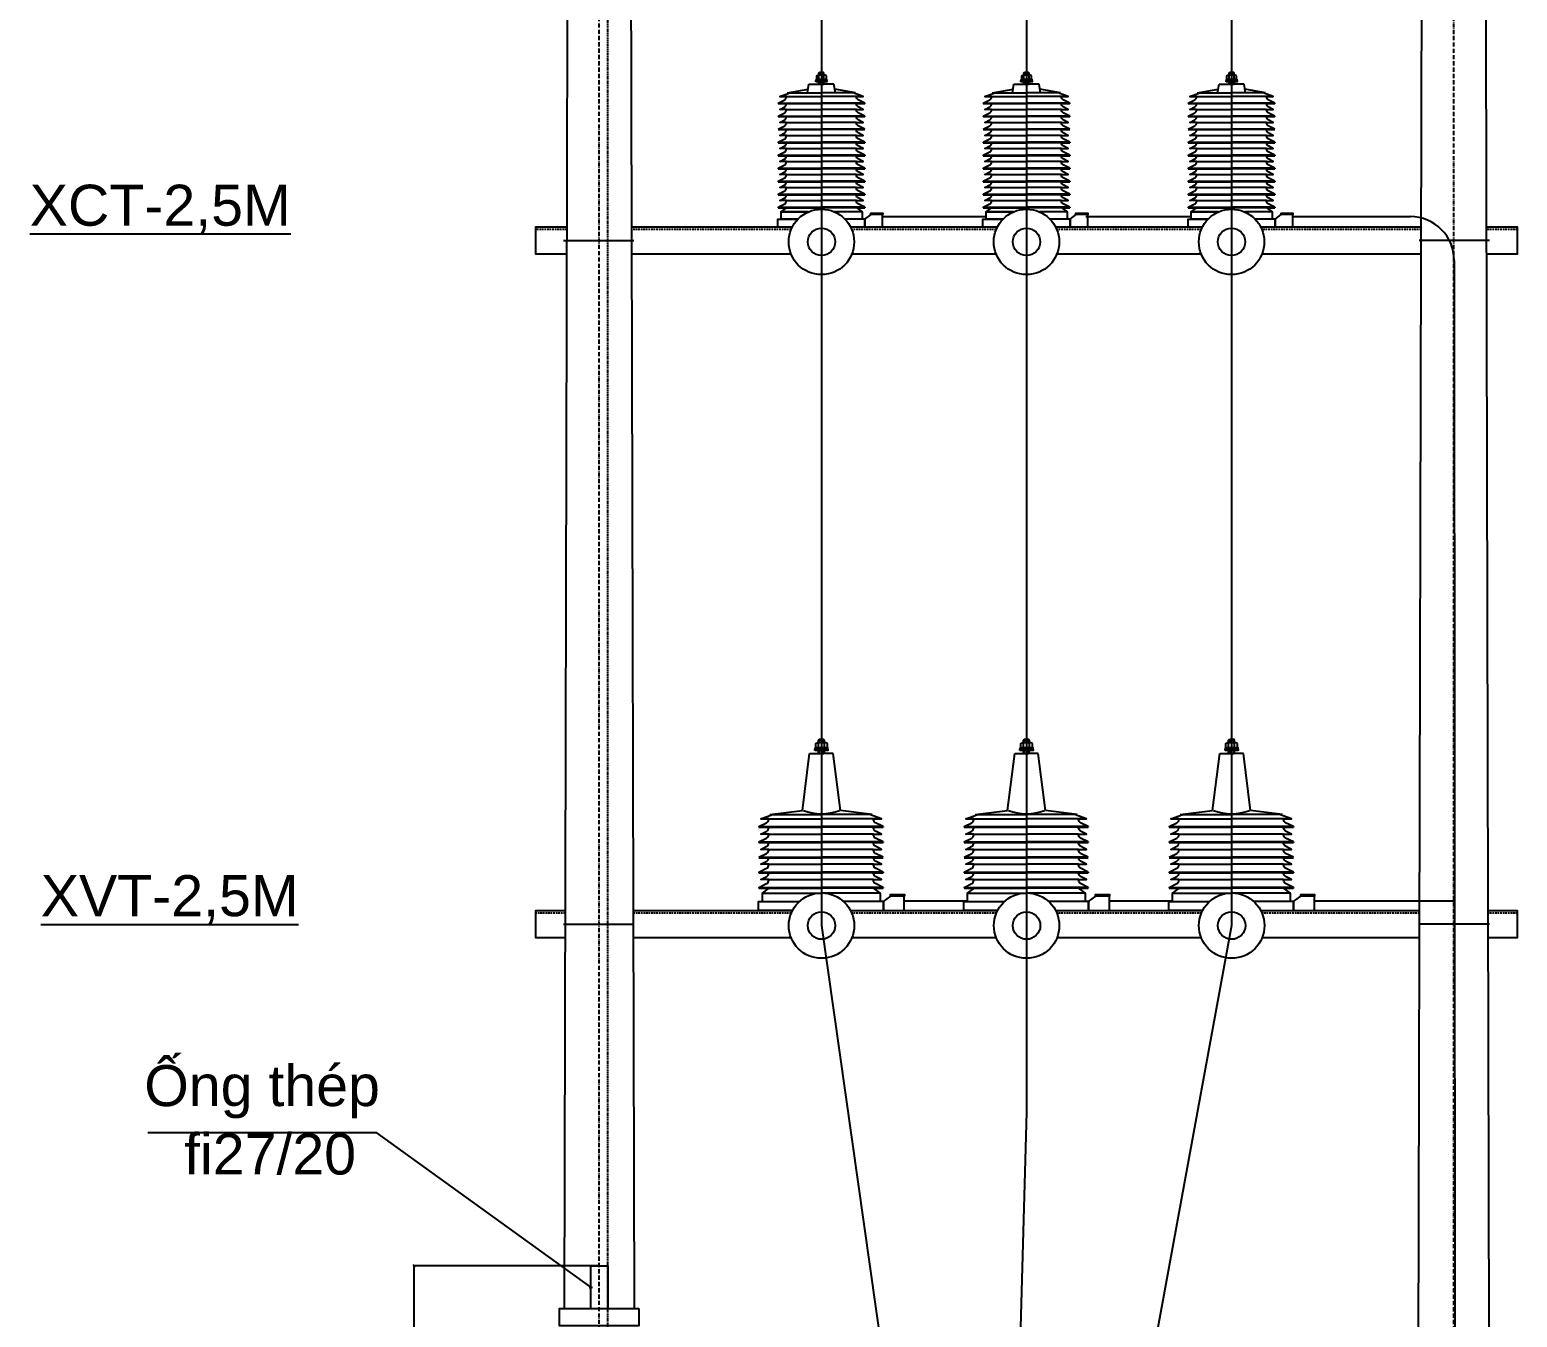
# Model space of a CAD drawing. Header units: inches. Extents: x -246336 to 136055, y -106871 to 69513.
# Drawn here: x -126049 to -121697, y 11047 to 14813 of the extents above; entities that cross this region are included whole.
import ezdxf

# ---------------------------------------------------------------- set-up
doc = ezdxf.new("R2010")
doc.units = ezdxf.units.IN
doc.header["$MEASUREMENT"] = 0
for name, pattern in [('ACAD_ISO10W100', [18.5, 12, -3, 0.5, -3]), ('DASHED', [0.75, 0.5, -0.25]), ('DASHEDX2', [1.5, 1, -0.5])]:
    doc.linetypes.add(name, pattern=pattern)
for name, color, linetype in [('D-XA', 7, 'Continuous'), ('XA-TT1', 7, 'Continuous'), ('XA-TT2', 7, 'Continuous')]:
    doc.layers.add(name, color=color, linetype=linetype)
doc.styles.add('VU', font='arial.ttf', dxfattribs={"height": 12})
doc.linetypes.add('BATTING', pattern='A,0.0001,-0.1,[134,ltypeshp.shx,S=0.1,R=0,X=-0.1,Y=0],-0.2,[134,ltypeshp.shx,S=0.1,R=180,X=0.1,Y=0],-0.1', length=0.4001)
doc.dimstyles.new('TL1-10', dxfattribs={"dimtxt": 14, "dimasz": 7, "dimexe": 0, "dimexo": 0, "dimgap": 2, "dimtad": 1, "dimdec": 0, "dimlfac": 10, "dimzin": 9, "dimdsep": 46, "dimtxsty": 'VU', "dimblk": 'OBLIQUE', "dimcen": 2, "dimclrd": 4, "dimclre": 4, "dimclrt": 7, "dimadec": 0, "dimazin": 0, "dimtfac": 1, "dimtdec": 0, "dimtix": 1, "dimtmove": 2, "dimatfit": 3, "dimldrblk": 'OBLIQUE', "dimfxl": 1, "dimtolj": 1, "dimtzin": 9, "dimarcsym": 0})

# ---------------------------------------------------------------- blocks, each defined once
blk = doc.blocks.new('ti')
at = {"color": 8}
for points in [[(40318.69, -6090.29), (40318.69, -6089.59)], [(40318.69, -6092.89), (40318.69, -6092.18)], [(40320.17, -6090.29), (40320.17, -6089.59)], [(40320.17, -6092.89), (40320.17, -6092.18)]]:
    blk.add_lwpolyline(points, dxfattribs=at)
at = {"color": 8, "ltscale": 5}
for radius in [9.57, 4.01]:
    blk.add_circle((40319.43, -6139.02), radius, dxfattribs=at)
at = {"layer": 'D-XA', "color": 8}
for p, q in [((40317.94, -6090.42), (40318.36, -6090.29)), ((40317.94, -6091.4), (40318.36, -6091.54)), ((40318.69, -6089.59), (40318.89, -6089.39)), ((40318.69, -6089.59), (40320.17, -6089.59)), ((40318.69, -6091.27), (40318.69, -6090.42)), ((40318.69, -6092.89), (40320.17, -6092.89)), ((40318.89, -6089.39), (40319.96, -6089.39)), ((40318.89, -6089.39), (40318.89, -6090.29)), ((40318.89, -6092.18), (40318.89, -6092.89)), ((40320.17, -6089.59), (40319.96, -6089.39)), ((40319.96, -6089.39), (40319.96, -6090.29)), ((40319.96, -6092.18), (40319.96, -6092.89)), ((40320.17, -6091.27), (40320.17, -6090.42)), ((40320.91, -6090.42), (40320.5, -6090.29)), ((40320.91, -6091.4), (40320.5, -6091.54))]:
    blk.add_line(p, q, dxfattribs=at)
for points in [[(40317.81, -6091.54), (40317.81, -6091.86), (40321.05, -6091.86), (40321.05, -6091.54)], [(40317.81, -6092.18), (40317.81, -6091.86), (40321.05, -6091.86), (40321.05, -6092.18)]]:
    blk.add_lwpolyline(points, close=True, dxfattribs=at)
for points in [[(40317.94, -6091.4), (40320.91, -6091.4), (40320.91, -6090.42)], [(40317.94, -6090.42), (40317.94, -6091.4)], [(40320.5, -6090.29), (40318.36, -6090.29)], [(40320.5, -6091.54), (40318.36, -6091.54)]]:
    blk.add_lwpolyline(points, dxfattribs=at)
at = {"layer": 'XA-TT1', "color": 8, "linetype": 'Continuous'}
for points in [[(40315.32, -6095.43), (40315.77, -6092.89)], [(40315.77, -6092.89), (40319.43, -6092.89)], [(40323.09, -6092.89), (40319.43, -6092.89)], [(40323.53, -6095.43), (40323.09, -6092.89)], [(40307.22, -6096.46), (40319.43, -6096.46)], [(40309.49, -6095.43), (40315.52, -6094.31)], [(40309.49, -6095.43), (40319.43, -6095.43)], [(40329.36, -6095.43), (40319.43, -6095.43)], [(40331.63, -6096.46), (40319.43, -6096.46)], [(40329.36, -6095.43), (40323.33, -6094.31)], [(40306.77, -6098.42), (40306.77, -6098.57)], [(40306.77, -6098.42), (40319.43, -6098.42)], [(40309.18, -6098.57), (40306.77, -6098.57)], [(40306.77, -6098.57), (40319.43, -6098.57)], [(40309.18, -6100.27), (40319.43, -6100.27)], [(40332.09, -6098.42), (40319.43, -6098.42)], [(40332.09, -6098.57), (40319.43, -6098.57)], [(40329.67, -6100.27), (40319.43, -6100.27)], [(40329.67, -6098.57), (40332.09, -6098.57)], [(40332.09, -6098.42), (40332.09, -6098.57)], [(40306.77, -6102.23), (40306.77, -6102.38)], [(40306.77, -6102.23), (40319.43, -6102.23)], [(40309.18, -6102.38), (40306.77, -6102.38)], [(40306.77, -6102.38), (40319.43, -6102.38)], [(40306.77, -6106.03), (40319.43, -6106.03)], [(40309.18, -6106.19), (40306.77, -6106.19)], [(40306.77, -6106.19), (40319.43, -6106.19)], [(40309.18, -6104.08), (40319.43, -6104.08)], [(40332.09, -6102.23), (40319.43, -6102.23)], [(40332.09, -6102.38), (40319.43, -6102.38)], [(40329.67, -6104.08), (40319.43, -6104.08)], [(40332.09, -6106.03), (40319.43, -6106.03)], [(40332.09, -6106.19), (40319.43, -6106.19)], [(40329.67, -6102.38), (40332.09, -6102.38)], [(40329.67, -6106.19), (40332.09, -6106.19)], [(40332.09, -6102.23), (40332.09, -6102.38)], [(40306.77, -6109.84), (40306.77, -6110)], [(40306.77, -6109.84), (40319.43, -6109.84)], [(40309.18, -6110), (40306.77, -6110)], [(40306.77, -6110), (40319.43, -6110)], [(40309.18, -6107.89), (40319.43, -6107.89)], [(40329.67, -6107.89), (40319.43, -6107.89)], [(40332.09, -6109.84), (40319.43, -6109.84)], [(40332.09, -6110), (40319.43, -6110)], [(40329.67, -6110), (40332.09, -6110)], [(40332.09, -6109.84), (40332.09, -6110)], [(40306.77, -6113.65), (40306.77, -6113.81)], [(40306.77, -6113.65), (40319.43, -6113.65)], [(40309.18, -6113.81), (40306.77, -6113.81)], [(40306.77, -6113.81), (40319.43, -6113.81)], [(40309.18, -6111.7), (40319.43, -6111.7)], [(40329.67, -6111.7), (40319.43, -6111.7)], [(40332.09, -6113.65), (40319.43, -6113.65)], [(40332.09, -6113.81), (40319.43, -6113.81)], [(40329.67, -6113.81), (40332.09, -6113.81)], [(40332.09, -6113.65), (40332.09, -6113.81)], [(40306.77, -6117.46), (40306.77, -6117.62)], [(40306.77, -6117.46), (40319.43, -6117.46)], [(40309.18, -6117.62), (40306.77, -6117.62)], [(40306.77, -6117.62), (40319.43, -6117.62)], [(40309.18, -6115.5), (40319.43, -6115.5)], [(40329.67, -6115.5), (40319.43, -6115.5)], [(40332.09, -6117.46), (40319.43, -6117.46)], [(40332.09, -6117.62), (40319.43, -6117.62)], [(40329.67, -6117.62), (40332.09, -6117.62)], [(40332.09, -6117.46), (40332.09, -6117.62)], [(40306.77, -6121.27), (40306.77, -6121.43)], [(40306.77, -6121.27), (40319.43, -6121.27)], [(40309.18, -6121.43), (40306.77, -6121.43)], [(40306.77, -6121.43), (40319.43, -6121.43)], [(40309.18, -6119.31), (40319.43, -6119.31)], [(40309.18, -6123.12), (40319.43, -6123.12)], [(40329.67, -6119.31), (40319.43, -6119.31)], [(40332.09, -6121.27), (40319.43, -6121.27)], [(40332.09, -6121.43), (40319.43, -6121.43)], [(40329.67, -6123.12), (40319.43, -6123.12)], [(40329.67, -6121.43), (40332.09, -6121.43)], [(40332.09, -6121.27), (40332.09, -6121.43)], [(40306.77, -6125.08), (40306.77, -6125.23)], [(40306.77, -6125.08), (40319.43, -6125.08)], [(40309.18, -6125.23), (40306.77, -6125.23)], [(40306.77, -6125.23), (40319.43, -6125.23)], [(40309.18, -6126.93), (40319.43, -6126.93)], [(40332.09, -6125.08), (40319.43, -6125.08)], [(40332.09, -6125.23), (40319.43, -6125.23)], [(40329.67, -6126.93), (40319.43, -6126.93)], [(40329.67, -6125.23), (40332.09, -6125.23)], [(40332.09, -6125.08), (40332.09, -6125.23)], [(40306.77, -6128.89), (40306.77, -6129.04)], [(40306.77, -6128.89), (40319.43, -6128.89)], [(40309.01, -6129.04), (40306.77, -6129.04)], [(40306.77, -6129.04), (40319.43, -6129.04)], [(40309.01, -6129.04), (40309.01, -6129.2), (40307.56, -6130.26), (40307.56, -6132.4)], [(40307.56, -6130.26), (40315.59, -6130.26)], [(40315.59, -6130.26), (40307.56, -6130.26)], [(40332.09, -6128.89), (40319.43, -6128.89)], [(40332.09, -6129.04), (40319.43, -6129.04)], [(40331.3, -6130.26), (40323.27, -6130.26)], [(40329.85, -6129.04), (40332.09, -6129.04)], [(40329.85, -6129.04), (40329.85, -6129.2), (40331.3, -6130.26), (40331.3, -6132.4)], [(40332.09, -6128.89), (40332.09, -6129.04)], [(40332.17, -6132.4), (40332.17, -6134.6), (40337.34, -6134.6), (40337.34, -6131), (40333.97, -6131)], [(40332.17, -6132.4), (40333.97, -6131)], [(40306.69, -6134.6), (40306.69, -6132.4), (40312.52, -6132.4)], [(40306.69, -6134.6), (40310.94, -6134.6)], [(40312.52, -6132.4), (40307.56, -6132.4)], [(40327.92, -6134.6), (40332.17, -6134.6), (40332.17, -6132.4), (40326.34, -6132.4)]]:
    blk.add_lwpolyline(points, dxfattribs=at)
for points in [[(40306.77, -6098.42), (40308.68, -6097.45, 0.283005), (40309.18, -6096.62), (40309.18, -6096.46), (40307.22, -6096.46), (40310.16, -6095.43)], [(40332.09, -6098.42), (40330.18, -6097.45, -0.283005), (40329.67, -6096.62), (40329.67, -6096.46), (40331.63, -6096.46), (40328.69, -6095.43)], [(40306.77, -6102.23), (40308.68, -6101.26, 0.283005), (40309.18, -6100.43), (40309.18, -6100.27), (40307.22, -6100.27), (40308.69, -6099.5, 0.279351), (40309.18, -6098.68), (40309.18, -6098.57)], [(40332.09, -6102.23), (40330.18, -6101.26, -0.283005), (40329.67, -6100.43), (40329.67, -6100.27), (40331.63, -6100.27), (40330.17, -6099.5, -0.279351), (40329.67, -6098.68), (40329.67, -6098.57)], [(40306.77, -6106.03), (40308.68, -6105.07, 0.283005), (40309.18, -6104.24), (40309.18, -6104.08), (40307.22, -6104.08), (40308.69, -6103.31, 0.279351), (40309.18, -6102.49), (40309.18, -6102.38)], [(40306.77, -6109.84), (40308.68, -6108.88, 0.283005), (40309.18, -6108.05), (40309.18, -6107.89), (40307.22, -6107.89), (40308.69, -6107.12, 0.279351), (40309.18, -6106.3), (40309.18, -6106.19)], [(40332.09, -6106.03), (40330.18, -6105.07, -0.283005), (40329.67, -6104.24), (40329.67, -6104.08), (40331.63, -6104.08), (40330.17, -6103.31, -0.279351), (40329.67, -6102.49), (40329.67, -6102.38)], [(40332.09, -6109.84), (40330.18, -6108.88, -0.283005), (40329.67, -6108.05), (40329.67, -6107.89), (40331.63, -6107.89), (40330.17, -6107.12, -0.279351), (40329.67, -6106.3), (40329.67, -6106.19)], [(40306.77, -6113.65), (40308.68, -6112.69, 0.283005), (40309.18, -6111.86), (40309.18, -6111.7), (40307.22, -6111.7), (40308.69, -6110.93, 0.279351), (40309.18, -6110.11), (40309.18, -6110)], [(40332.09, -6113.65), (40330.18, -6112.69, -0.283005), (40329.67, -6111.86), (40329.67, -6111.7), (40331.63, -6111.7), (40330.17, -6110.93, -0.279351), (40329.67, -6110.11), (40329.67, -6110)], [(40306.77, -6117.46), (40308.68, -6116.5, 0.283005), (40309.18, -6115.67), (40309.18, -6115.5), (40307.22, -6115.5), (40308.69, -6114.74, 0.279351), (40309.18, -6113.92), (40309.18, -6113.81)], [(40332.09, -6117.46), (40330.18, -6116.5, -0.283005), (40329.67, -6115.67), (40329.67, -6115.5), (40331.63, -6115.5), (40330.17, -6114.74, -0.279351), (40329.67, -6113.92), (40329.67, -6113.81)], [(40306.77, -6121.27), (40308.68, -6120.31, 0.283005), (40309.18, -6119.48), (40309.18, -6119.31), (40307.22, -6119.31), (40308.69, -6118.55, 0.279351), (40309.18, -6117.73), (40309.18, -6117.62)], [(40332.09, -6121.27), (40330.18, -6120.31, -0.283005), (40329.67, -6119.48), (40329.67, -6119.31), (40331.63, -6119.31), (40330.17, -6118.55, -0.279351), (40329.67, -6117.73), (40329.67, -6117.62)], [(40306.77, -6125.08), (40308.68, -6124.12, 0.283005), (40309.18, -6123.29), (40309.18, -6123.12), (40307.22, -6123.12), (40308.69, -6122.36, 0.279351), (40309.18, -6121.54), (40309.18, -6121.43)], [(40332.09, -6125.08), (40330.18, -6124.12, -0.283005), (40329.67, -6123.29), (40329.67, -6123.12), (40331.63, -6123.12), (40330.17, -6122.36, -0.279351), (40329.67, -6121.54), (40329.67, -6121.43)], [(40306.77, -6128.89), (40308.68, -6127.92, 0.283005), (40309.18, -6127.1), (40309.18, -6126.93), (40307.22, -6126.93), (40308.69, -6126.17, 0.279351), (40309.18, -6125.35), (40309.18, -6125.23)], [(40332.09, -6128.89), (40330.18, -6127.92, -0.283005), (40329.67, -6127.1), (40329.67, -6126.93), (40331.63, -6126.93), (40330.17, -6126.17, -0.279351), (40329.67, -6125.35), (40329.67, -6125.23)]]:
    blk.add_lwpolyline(points, format="xyb", dxfattribs=at)
blk.add_lwpolyline([(40337.36, -6131), (40333.91, -6131), (40333.91, -6130.62), (40337.36, -6130.62)], close=True, dxfattribs=at)
blk = doc.blocks.new('vt')
at = {"color": 2}
for points in [[(39574.12, -6297.03), (39574.12, -6296.21)], [(39575.87, -6297.03), (39575.87, -6296.21)], [(39574.12, -6300.1), (39574.12, -6299.26)], [(39575.87, -6300.1), (39575.87, -6299.26)]]:
    blk.add_lwpolyline(points, dxfattribs=at)
at = {"color": 8, "ltscale": 5}
for radius in [9.57, 4.01]:
    blk.add_circle((39575.02, -6350.48), radius, dxfattribs=at)
at = {"layer": 'D-XA', "color": 2}
for p, q in [((39573.25, -6297.2), (39573.73, -6297.03)), ((39574.12, -6296.21), (39574.36, -6295.97)), ((39574.36, -6295.97), (39575.63, -6295.97)), ((39575.87, -6296.21), (39575.63, -6295.97)), ((39576.74, -6297.2), (39576.25, -6297.03)), ((39573.25, -6298.34), (39573.73, -6298.5)), ((39576.74, -6298.34), (39576.25, -6298.5))]:
    blk.add_line(p, q, dxfattribs=at)
at = {"layer": 'D-XA', "color": 3}
for p, q in [((39574.12, -6296.21), (39575.87, -6296.21)), ((39574.12, -6298.19), (39574.12, -6297.19)), ((39574.36, -6295.97), (39574.36, -6297.03)), ((39575.63, -6295.97), (39575.63, -6297.03)), ((39575.87, -6298.19), (39575.87, -6297.19)), ((39574.3, -6300.1), (39575.69, -6300.1)), ((39574.36, -6299.26), (39574.36, -6300.1)), ((39575.63, -6299.26), (39575.63, -6300.1))]:
    blk.add_line(p, q, dxfattribs=at)
at = {"layer": 'D-XA', "color": 2}
for points in [[(39573.25, -6298.34), (39576.74, -6298.34), (39576.74, -6297.2)], [(39573.25, -6297.2), (39573.25, -6298.34)], [(39576.25, -6297.03), (39573.73, -6297.03)], [(39576.25, -6298.5), (39573.73, -6298.5)]]:
    blk.add_lwpolyline(points, dxfattribs=at)
for points in [[(39573.08, -6298.5), (39573.08, -6298.88), (39576.9, -6298.88), (39576.9, -6298.5)], [(39573.08, -6299.26), (39573.08, -6298.88), (39576.9, -6298.88), (39576.9, -6299.26)]]:
    blk.add_lwpolyline(points, close=True, dxfattribs=at)
at = {"layer": 'XA-TT1', "color": 2, "linetype": 'Continuous'}
for points in [[(39569.43, -6316.8), (39571.55, -6300.1)], [(39571.55, -6300.1), (39574.99, -6300.1)], [(39578.44, -6300.1), (39574.99, -6300.1)], [(39580.56, -6316.83), (39578.44, -6300.1)]]:
    blk.add_lwpolyline(points, dxfattribs=at)
at = {"layer": 'XA-TT1', "color": 8, "linetype": 'Continuous'}
for points in [[(39556.72, -6321.53), (39558.97, -6320.39, 0.283005), (39559.56, -6319.42), (39559.56, -6319.23), (39557.25, -6319.23), (39560.71, -6318.02)], [(39593.07, -6321.53), (39590.82, -6320.39, -0.283005), (39590.22, -6319.42), (39590.22, -6319.23), (39592.54, -6319.23), (39589.07, -6318.02)], [(39556.72, -6326.02), (39558.97, -6324.88, 0.283005), (39559.56, -6323.91), (39559.56, -6323.71), (39557.25, -6323.71), (39558.98, -6322.81, 0.279351), (39559.56, -6321.84), (39559.56, -6321.71)], [(39593.07, -6326.02), (39590.82, -6324.88, -0.283005), (39590.22, -6323.91), (39590.22, -6323.71), (39592.54, -6323.71), (39590.81, -6322.81, -0.279351), (39590.22, -6321.84), (39590.22, -6321.71)], [(39556.72, -6330.5), (39558.97, -6329.36, 0.283005), (39559.56, -6328.39), (39559.56, -6328.19), (39557.25, -6328.19), (39558.98, -6327.29, 0.279351), (39559.56, -6326.33), (39559.56, -6326.2)], [(39593.07, -6330.5), (39590.82, -6329.36, -0.283005), (39590.22, -6328.39), (39590.22, -6328.19), (39592.54, -6328.19), (39590.81, -6327.29, -0.279351), (39590.22, -6326.33), (39590.22, -6326.2)], [(39556.72, -6334.85), (39558.97, -6333.72, 0.283005), (39559.56, -6332.74), (39559.56, -6332.55), (39557.25, -6332.55), (39558.98, -6331.65, 0.279351), (39559.56, -6330.68), (39559.56, -6330.55)], [(39593.07, -6334.85), (39590.82, -6333.72, -0.283005), (39590.22, -6332.74), (39590.22, -6332.55), (39592.54, -6332.55), (39590.81, -6331.65, -0.279351), (39590.22, -6330.68), (39590.22, -6330.55)], [(39556.72, -6339.34), (39558.97, -6338.2, 0.283005), (39559.56, -6337.23), (39559.56, -6337.03), (39557.25, -6337.03), (39558.98, -6336.13, 0.279351), (39559.56, -6335.17), (39559.56, -6335.03)], [(39593.07, -6339.34), (39590.82, -6338.2, -0.283005), (39590.22, -6337.23), (39590.22, -6337.03), (39592.54, -6337.03), (39590.81, -6336.13, -0.279351), (39590.22, -6335.17), (39590.22, -6335.03)]]:
    blk.add_lwpolyline(points, format="xyb", dxfattribs=at)
for points in [[(39557.25, -6319.23), (39574.89, -6319.23)], [(39559.93, -6318.02), (39569.43, -6316.8)], [(39559.93, -6318.02), (39574.89, -6318.02)], [(39589.86, -6318.02), (39574.89, -6318.02)], [(39592.54, -6319.23), (39574.89, -6319.23)], [(39589.86, -6318.02), (39580.56, -6316.83)], [(39556.72, -6321.53), (39556.72, -6321.71)], [(39556.72, -6321.53), (39574.89, -6321.53)], [(39559.56, -6321.71), (39556.72, -6321.71)], [(39556.72, -6321.71), (39574.89, -6321.71)], [(39559.56, -6323.71), (39574.89, -6323.71)], [(39593.07, -6321.53), (39574.89, -6321.53)], [(39593.07, -6321.71), (39574.89, -6321.71)], [(39590.22, -6323.71), (39574.89, -6323.71)], [(39590.22, -6321.71), (39593.07, -6321.71)], [(39593.07, -6321.53), (39593.07, -6321.71)], [(39556.72, -6326.02), (39556.72, -6326.2)], [(39556.72, -6326.02), (39574.89, -6326.02)], [(39559.56, -6326.2), (39556.72, -6326.2)], [(39556.72, -6326.2), (39574.89, -6326.2)], [(39593.07, -6326.02), (39574.89, -6326.02)], [(39593.07, -6326.2), (39574.89, -6326.2)], [(39590.22, -6326.2), (39593.07, -6326.2)], [(39593.07, -6326.02), (39593.07, -6326.2)], [(39556.72, -6330.5), (39574.89, -6330.5)], [(39559.56, -6330.68), (39556.72, -6330.68)], [(39556.72, -6330.68), (39574.89, -6330.68)], [(39559.56, -6328.19), (39574.89, -6328.19)], [(39590.22, -6328.19), (39574.89, -6328.19)], [(39593.07, -6330.5), (39574.89, -6330.5)], [(39593.07, -6330.68), (39574.89, -6330.68)], [(39590.22, -6330.68), (39593.07, -6330.68)], [(39556.72, -6334.85), (39556.72, -6335.03)], [(39556.72, -6334.85), (39574.89, -6334.85)], [(39559.56, -6335.03), (39556.72, -6335.03)], [(39556.72, -6335.03), (39574.89, -6335.03)], [(39559.56, -6332.55), (39574.89, -6332.55)], [(39590.22, -6332.55), (39574.89, -6332.55)], [(39593.07, -6334.85), (39574.89, -6334.85)], [(39593.07, -6335.03), (39574.89, -6335.03)], [(39590.22, -6335.03), (39593.07, -6335.03)], [(39593.07, -6334.85), (39593.07, -6335.03)], [(39556.72, -6339.34), (39556.72, -6339.52)], [(39556.72, -6339.34), (39574.89, -6339.34)], [(39559.36, -6339.52), (39556.72, -6339.52)], [(39556.72, -6339.52), (39574.89, -6339.52)], [(39559.36, -6339.52), (39559.36, -6339.71), (39557.65, -6340.95), (39557.65, -6343.47)], [(39557.65, -6340.95), (39574.89, -6340.95)], [(39559.56, -6337.03), (39574.89, -6337.03)], [(39590.22, -6337.03), (39574.89, -6337.03)], [(39593.07, -6339.34), (39574.89, -6339.34)], [(39593.07, -6339.52), (39574.89, -6339.52)], [(39592.14, -6340.95), (39574.89, -6340.95)], [(39590.43, -6339.52), (39590.43, -6339.71), (39592.14, -6340.95), (39592.14, -6343.47)], [(39590.43, -6339.52), (39593.07, -6339.52)], [(39593.07, -6339.34), (39593.07, -6339.52)], [(39566.53, -6346.07), (39556.62, -6346.07), (39556.62, -6343.47), (39568.5, -6343.47)], [(39583.51, -6346.07), (39593.16, -6346.07), (39593.16, -6343.47), (39581.53, -6343.47)], [(39593.16, -6343.47), (39595.28, -6341.83)], [(39593.16, -6343.47), (39593.16, -6346.07), (39599.25, -6346.07), (39599.25, -6341.83), (39595.28, -6341.83)]]:
    blk.add_lwpolyline(points, dxfattribs=at)
blk.add_lwpolyline([(39599.27, -6341.83), (39595.22, -6341.83), (39595.22, -6341.38), (39599.27, -6341.38)], close=True, dxfattribs=at)
blk.add_arc((39574.99, -6302.46), 15.31, 249.856, 290.144, dxfattribs=at)
blk = doc.blocks.new('_OBLIQUE')
at = {"color": 0, "linetype": 'ByBlock'}
blk.add_line((-0.5, -0.5), (0.5, 0.5), dxfattribs=at)
blk = doc.blocks.new('*D100')
at = {"color": 4, "lineweight": -2}
for p, q in [((-124382.7, 11197.4), (-124924.2, 11197.4)), ((-124924.2, 8197.4), (-124924.2, 11197.4)), ((-124382.7, 8197.4), (-124924.2, 8197.4))]:
    blk.add_line(p, q, dxfattribs=at)
at = {"layer": 'Defpoints', "color": 0}
for p in [(-124924.2, 11197.4), (-124382.7, 11197.4), (-124382.7, 8197.4)]:
    blk.add_point(p, dxfattribs=at)
at = {"color": 4, "lineweight": -2, "xscale": 7, "yscale": 7, "zscale": 7}
for p, rotation in [((-124924.2, 11197.4), 90), ((-124924.2, 8197.4), 270)]:
    blk.add_blockref('_OBLIQUE', p, dxfattribs=dict(at, rotation=rotation))
at = {"color": 7, "insert": (-124932.3, 9697.4), "char_height": 12, "attachment_point": 5, "rotation": 90, "style": 'VU'}
blk.add_mtext('\\A1;30000', dxfattribs=at)

msp = doc.modelspace()

# ---------------------------------------------------------------- linework, layer by layer
at = {"color": 1}
for p, q in [((-123732.684, 15962.265), (-123732.492, 12192.917)), ((-123132.68, 15962.265), (-123132.492, 11646.99)), ((-122532.685, 15962.265), (-122532.492, 12192.917)), ((-124487.51, 14197.08), (-124281.544, 14197.08)), ((-121777.968, 14197.08), (-121983.934, 14197.08)), ((-124487.51, 12197.08), (-124281.544, 12197.08)), ((-123732.492, 12192.917), (-123417.25, 9965.966)), ((-122532.492, 12192.917), (-122941.355, 9965.966)), ((-121777.968, 12197.08), (-121983.934, 12197.08)), ((-123132.492, 11646.99), (-123179.959, 9965.966))]:
    msp.add_line(p, q, dxfattribs=at)
at = {"color": 4, "linetype": 'BATTING', "ltscale": 5}
for p, q in [((-123553.614, 14266.982), (-123251.45, 14266.982)), ((-122958.757, 14266.982), (-122651.45, 14266.982)), ((-122353.614, 14266.982), (-122009.633, 14266.982)), ((-121881.425, 14138.835), (-121878.342, 9151.766)), ((-123490.134, 12265.143), (-123306.198, 12265.249)), ((-122890.134, 12265.143), (-122706.198, 12265.249)), ((-122290.134, 12265.143), (-121882.739, 12265.249))]:
    msp.add_line(p, q, dxfattribs=at)
at = {"color": 2}
for points in [[(-124468.666, 18157.08), (-124485.517, 11072.583)], [(-124279.96, 11072.583), (-124296.812, 18157.08)], [(-121988.441, 9746.157), (-121968.668, 18157.08)], [(-121796.81, 18157.08), (-121777.037, 9746.157)]]:
    msp.add_lwpolyline(points, dxfattribs=at)
for points in [[(-124478.141, 14157.08), (-124568.648, 14157.08), (-124568.648, 14237.08), (-124477.92, 14237.08)], [(-124287.558, 14237.08), (-123817.637, 14237.08)], [(-123647.841, 14237.08), (-123217.637, 14237.08)], [(-123047.841, 14237.08), (-122617.637, 14237.08)], [(-122447.841, 14237.08), (-121977.92, 14237.08)], [(-121787.558, 14237.08), (-121696.83, 14237.08), (-121696.83, 14157.08), (-121787.337, 14157.08)], [(-123821.473, 14157.08), (-124287.337, 14157.08)], [(-123221.473, 14157.08), (-123644.005, 14157.08)], [(-122621.473, 14157.08), (-123044.005, 14157.08)], [(-121978.141, 14157.08), (-122444.005, 14157.08)], [(-124483.685, 12157.08), (-124568.648, 12157.08), (-124568.648, 12237.08), (-124483.464, 12237.08)], [(-124282.014, 12237.08), (-123817.39, 12237.08)], [(-123647.594, 12237.08), (-123217.39, 12237.08)], [(-123047.594, 12237.08), (-122617.39, 12237.08)], [(-122447.594, 12237.08), (-121983.464, 12237.08)], [(-121782.014, 12237.08), (-121696.83, 12237.08), (-121696.83, 12157.08), (-121781.793, 12157.08)], [(-123821.226, 12157.08), (-124281.792, 12157.08)], [(-123221.226, 12157.08), (-123643.758, 12157.08)], [(-122621.226, 12157.08), (-123043.758, 12157.08)], [(-121983.685, 12157.08), (-122443.758, 12157.08)], [(-121880.048, 12157.08), (-121882.739, 12157.08)], [(-124407.739, 11072.583), (-124407.739, 11197.362), (-124357.739, 11197.362), (-124357.739, 11072.583)]]:
    msp.add_lwpolyline(points)
at = {"color": 4, "linetype": 'BATTING', "ltscale": 5}
msp.add_arc((-122009.633, 14138.774), 128.208, 0.027218, 90, dxfattribs=at)
at = {"layer": 'XA-TT1', "color": 4, "linetype": 'ACAD_ISO10W100'}
for p, q in [((-124382.739, 8197.198), (-124382.739, 18447.08)), ((-121882.739, 8197.08), (-121882.739, 18447.08))]:
    msp.add_line(p, q, dxfattribs=at)
at = {"layer": 'XA-TT1', "color": 6, "linetype": 'DASHED', "ltscale": 7}
msp.add_line((-124358.676, 16069.95), (-124358.676, 10507.08), dxfattribs=at)
at = {"layer": 'XA-TT1', "color": 4, "linetype": 'DASHEDX2', "ltscale": 5}
for p, q in [((-124478.009, 14229.08), (-124568.648, 14229.08)), ((-123821.341, 14229.08), (-124287.469, 14229.08)), ((-123221.341, 14229.08), (-123644.137, 14229.08)), ((-122621.341, 14229.08), (-123044.137, 14229.08)), ((-121978.067, 14229.08), (-122444.137, 14229.08)), ((-121696.83, 14229.08), (-121787.41, 14229.08)), ((-124482.767, 12229.08), (-124568.648, 12229.08)), ((-123821.093, 12229.08), (-124282.711, 12229.08)), ((-123221.093, 12229.08), (-123643.89, 12229.08)), ((-122621.093, 12229.08), (-123043.89, 12229.08)), ((-121982.853, 12229.08), (-122443.89, 12229.08)), ((-121696.83, 12229.08), (-121782.625, 12229.08))]:
    msp.add_line(p, q, dxfattribs=at)
at = {"layer": 'XA-TT2'}
msp.add_lwpolyline([(-124266.719, 11072.583), (-124266.719, 11022.141), (-124498.759, 11022.141), (-124498.759, 11072.583)], close=True, dxfattribs=at)

# ---------------------------------------------------------------- block references
at = {"xscale": 10, "yscale": 10, "zscale": 10}
for name, p in [('ti', (-526927.013, 75583.128)), ('ti', (-526327.013, 75583.128)), ('ti', (-525727.013, 75583.128)), ('vt', (-519482.673, 75697.742)), ('vt', (-518882.673, 75697.742)), ('vt', (-518282.673, 75697.742))]:
    msp.add_blockref(name, p, dxfattribs=at)

# ---------------------------------------------------------------- texts
at = {"ltscale": 5, "char_height": 119.97575, "width": 1572.96808, "attachment_point": 5, "style": 'VU'}
for s, insert in [('\\A1;{\\LXCT-2,5M}', (-125667.313, 14289.019)), ('\\A1;{\\LXVT-2,5M}', (-125639.586, 12269.37)), ('\\A1;Ống thép\\P fi27/20', (-125369.252, 11624.052))]:
    msp.add_mtext(s, dxfattribs=dict(at, insert=insert))

# ---------------------------------------------------------------- dimensions: what is measured, and where the dimension line sits
dim = msp.add_linear_dim(base=(-124924.167, 11197.362), p1=(-124382.739, 8197.362), p2=(-124382.739, 11197.362), angle=90, dimstyle='TL1-10')
dim.commit()
dim.dimension.update_dxf_attribs({"geometry": '*D100', "text_midpoint": (-124932.298, 9697.362)})

# ---------------------------------------------------------------- leaders
msp.add_leader([(-124407.739, 11134.973), (-125033.526, 11586.974), (-125703.51, 11586.974)], dimstyle='TL1-10', override={"dimgap": 2, "dimtad": 0})

doc.saveas('drawing.dxf')
